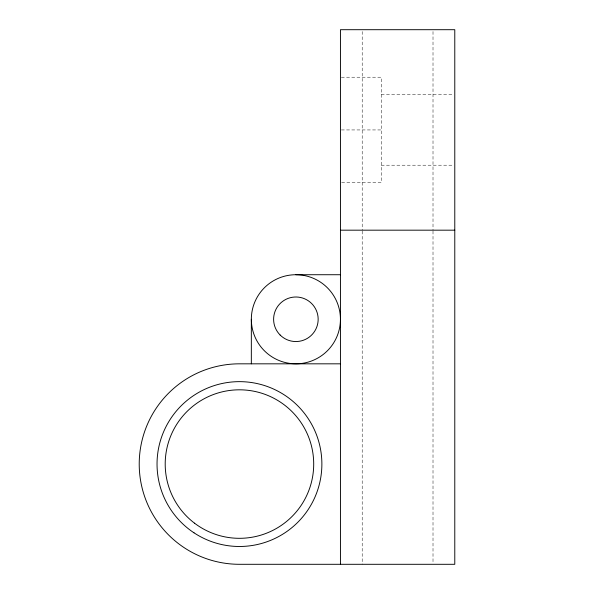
<?xml version="1.0" encoding="UTF-8"?>
<svg xmlns="http://www.w3.org/2000/svg" width="594" height="594" viewBox="0 0 594 594"><rect width="100%" height="100%" fill="white"/><g stroke="black" fill="none" stroke-linecap="round" stroke-linejoin="round"><path stroke-width="0.45" stroke-dasharray="2.97 2.23" d="M341.364 77.213L381.274 77.213L381.274 182.662L341.364 182.662M381.274 94.669L453.861 94.669M341.364 129.938L381.274 129.938M381.274 165.206L453.861 165.206M433.011 31.556L433.011 230.175M433.011 231.103L433.011 562.444M362.206 31.556L362.206 230.175M362.206 231.103L362.206 564.3"/><path stroke-width="0.89" d="M340.436 230.175L454.781 230.175M251.336 363.825L251.336 319.275A44.55 44.55 0 0 1 295.886 274.725L340.436 274.725M340.436 363.825L239.456 363.825A100.238 100.238 0 0 0 139.219 464.063A100.238 100.238 0 0 0 239.456 564.3L454.781 564.3L454.781 29.7L340.436 29.7L340.436 564.3M295.886 274.725A44.55 44.55 0 0 1 340.436 319.275A44.55 44.55 0 0 1 296.369 363.825L295.886 363.825A44.55 44.55 0 0 1 251.336 319.275M194.015 532.825A82.418 82.418 0 0 0 321.725 469.03A82.418 82.418 0 0 0 202.628 390.332A82.418 82.418 0 0 0 194.015 532.825M194.528 523.18A74.25 74.25 0 0 0 313.112 473.411A74.25 74.25 0 0 0 210.722 395.597A74.25 74.25 0 0 0 194.528 523.18M280.138 335.023A22.275 22.275 0 0 0 317.404 325.037A22.275 22.275 0 0 0 290.124 297.757A22.275 22.275 0 0 0 280.138 335.023"/></g></svg>
